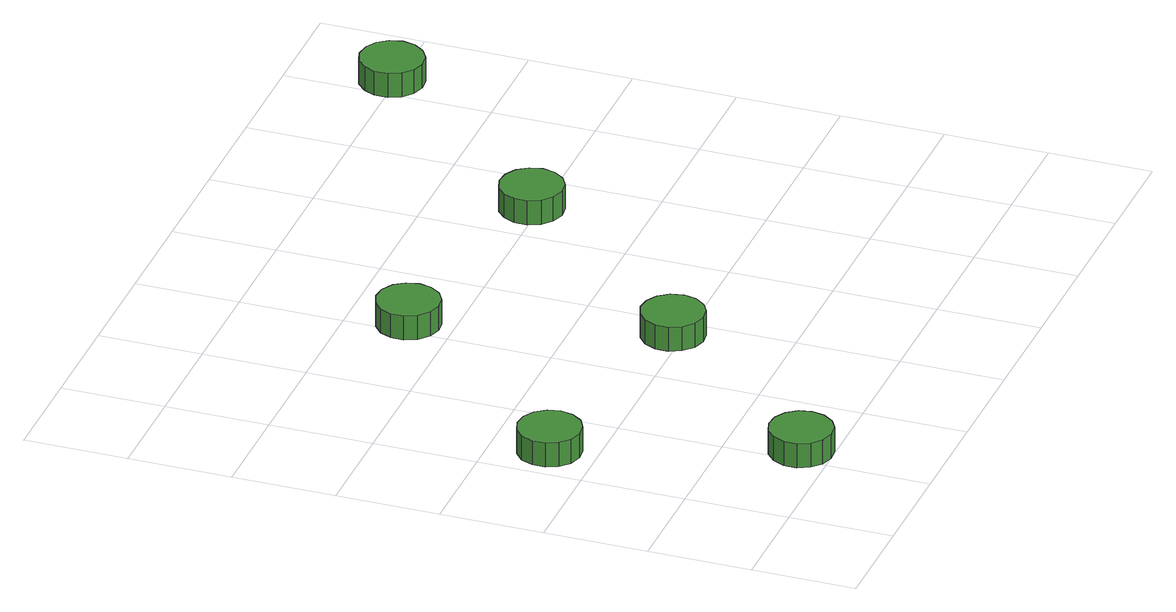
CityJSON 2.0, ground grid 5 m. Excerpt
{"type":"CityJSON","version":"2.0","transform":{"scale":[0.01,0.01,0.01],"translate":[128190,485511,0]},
"CityObjects":{
"tree1":{"type":"SolitaryVegetationObject","attributes":{"function":"something"},"geometry":[{"type":"MultiSurface","lod":"1","boundaries":[[[0,1,2,3,4,5,6,7,8,9,10,11,12,13,14]],[[15,16,17,18,19,20,21,22,23,24,25,26,27,28,29]],[[0,29,28,1]],[[1,28,27,2]],[[2,27,26,3]],[[3,26,25,4]],[[4,25,24,5]],[[5,24,23,6]],[[6,23,22,7]],[[7,22,21,8]],[[8,21,20,9]],[[9,20,19,10]],[[10,19,18,11]],[[11,18,17,12]],[[12,17,16,13]],[[13,16,15,14]],[[14,15,29,0]]]}]},
"tree2":{"type":"SolitaryVegetationObject","attributes":{"function":"something"},"geometry":[{"type":"MultiSurface","lod":"1","boundaries":[[[30,31,32,33,34,35,36,37,38,39,40,41,42,43,44]],[[45,46,47,48,49,50,51,52,53,54,55,56,57,58,59]],[[30,59,58,31]],[[31,58,57,32]],[[32,57,56,33]],[[33,56,55,34]],[[34,55,54,35]],[[35,54,53,36]],[[36,53,52,37]],[[37,52,51,38]],[[38,51,50,39]],[[39,50,49,40]],[[40,49,48,41]],[[41,48,47,42]],[[42,47,46,43]],[[43,46,45,44]],[[44,45,59,30]]]}]},
"tree3":{"type":"SolitaryVegetationObject","attributes":{"function":"something"},"geometry":[{"type":"MultiSurface","lod":"1","boundaries":[[[60,61,62,63,64,65,66,67,68,69,70,71,72,73,74]],[[75,76,77,78,79,80,81,82,83,84,85,86,87,88,89]],[[60,89,88,61]],[[61,88,87,62]],[[62,87,86,63]],[[63,86,85,64]],[[64,85,84,65]],[[65,84,83,66]],[[66,83,82,67]],[[67,82,81,68]],[[68,81,80,69]],[[69,80,79,70]],[[70,79,78,71]],[[71,78,77,72]],[[72,77,76,73]],[[73,76,75,74]],[[74,75,89,60]]]}]},
"tree4":{"type":"SolitaryVegetationObject","attributes":{"function":"something"},"geometry":[{"type":"MultiSurface","lod":"1","boundaries":[[[90,91,92,93,94,95,96,97,98,99,100,101,102,103,104]],[[105,106,107,108,109,110,111,112,113,114,115,116,117,118,119]],[[90,119,118,91]],[[91,118,117,92]],[[92,117,116,93]],[[93,116,115,94]],[[94,115,114,95]],[[95,114,113,96]],[[96,113,112,97]],[[97,112,111,98]],[[98,111,110,99]],[[99,110,109,100]],[[100,109,108,101]],[[101,108,107,102]],[[102,107,106,103]],[[103,106,105,104]],[[104,105,119,90]]]}]},
"tree5":{"type":"SolitaryVegetationObject","attributes":{"function":"something"},"geometry":[{"type":"MultiSurface","lod":"1","boundaries":[[[120,121,122,123,124,125,126,127,128,129,130,131,132,133,134]],[[135,136,137,138,139,140,141,142,143,144,145,146,147,148,149]],[[120,149,148,121]],[[121,148,147,122]],[[122,147,146,123]],[[123,146,145,124]],[[124,145,144,125]],[[125,144,143,126]],[[126,143,142,127]],[[127,142,141,128]],[[128,141,140,129]],[[129,140,139,130]],[[130,139,138,131]],[[131,138,137,132]],[[132,137,136,133]],[[133,136,135,134]],[[134,135,149,120]]]}]},
"tree6":{"type":"SolitaryVegetationObject","attributes":{"function":"something"},"geometry":[{"type":"MultiSurface","lod":"1","boundaries":[[[150,151,152,153,154,155,156,157,158,159,160,161,162,163,164]],[[165,166,167,168,169,170,171,172,173,174,175,176,177,178,179]],[[150,179,178,151]],[[151,178,177,152]],[[152,177,176,153]],[[153,176,175,154]],[[154,175,174,155]],[[155,174,173,156]],[[156,173,172,157]],[[157,172,171,158]],[[158,171,170,159]],[[159,170,169,160]],[[160,169,168,161]],[[161,168,167,162]],[[162,167,166,163]],[[163,166,165,164]],[[164,165,179,150]]]}]}
},
"vertices":[
[351,1222,175],[338,1283,175],[301,1334,175],[247,1366,175],[184,1372,175],[124,1353,175],[77,1311,175],[52,1253,175],[52,1190,175],[77,1133,175],[124,1090,175],[184,1071,175],[247,1078,175],[301,1109,175],[338,1160,175],[338,1160,50],[301,1109,50],[247,1078,50],[184,1071,50],[124,1090,50],[77,1133,50],[52,1190,50],[52,1253,50],[77,1311,50],[124,1353,50],[184,1372,50],[247,1366,50],[301,1334,50],[338,1283,50],[351,1222,50],
[740,151,167],[727,213,167],[690,264,167],[636,295,167],[573,302,167],[513,282,167],[467,240,167],[441,183,167],[441,120,167],[467,62,167],[513,20,167],[573,1,167],[636,7,167],[690,39,167],[727,90,167],[727,90,42],[690,39,42],[636,7,42],[573,1,42],[513,20,42],[467,62,42],[441,120,42],[441,183,42],[467,240,42],[513,282,42],[573,302,42],[636,295,42],[690,264,42],[727,213,42],[740,151,42],
[1529,1048,173],[1516,1110,173],[1479,1161,173],[1424,1192,173],[1362,1199,173],[1302,1179,173],[1255,1137,173],[1229,1080,173],[1229,1017,173],[1255,959,173],[1302,917,173],[1362,898,173],[1424,904,173],[1479,936,173],[1516,987,173],[1516,987,48],[1479,936,48],[1424,904,48],[1362,898,48],[1302,917,48],[1255,959,48],[1229,1017,48],[1229,1080,48],[1255,1137,48],[1302,1179,48],[1362,1199,48],[1424,1192,48],[1479,1161,48],[1516,1110,48],[1529,1048,48],
[1215,2207,178],[1202,2269,178],[1165,2320,178],[1110,2351,178],[1048,2358,178],[988,2338,178],[941,2296,178],[915,2239,178],[915,2176,178],[941,2118,178],[988,2076,178],[1048,2057,178],[1110,2063,178],[1165,2095,178],[1202,2146,178],[1202,2146,53],[1165,2095,53],[1110,2063,53],[1048,2057,53],[988,2076,53],[941,2118,53],[915,2176,53],[915,2239,53],[941,2296,53],[988,2338,53],[1048,2358,53],[1110,2351,53],[1165,2320,53],[1202,2269,53],[1215,2207,53],
[2393,2034,172],[2379,2095,172],[2342,2146,172],[2288,2178,172],[2225,2185,172],[2165,2165,172],[2119,2123,172],[2093,2065,172],[2093,2002,172],[2119,1945,172],[2165,1903,172],[2225,1883,172],[2288,1890,172],[2342,1921,172],[2379,1972,172],[2379,1972,47],[2342,1921,47],[2288,1890,47],[2225,1883,47],[2165,1903,47],[2119,1945,47],[2093,2002,47],[2093,2065,47],[2119,2123,47],[2165,2165,47],[2225,2185,47],[2288,2178,47],[2342,2146,47],[2379,2095,47],[2393,2034,47],
[3243,3008,186],[3229,3070,186],[3192,3121,186],[3138,3152,186],[3075,3159,186],[3015,3140,186],[2969,3097,186],[2943,3040,186],[2943,2977,186],[2969,2919,186],[3015,2877,186],[3075,2858,186],[3138,2864,186],[3192,2896,186],[3229,2947,186],[3229,2947,61],[3192,2896,61],[3138,2864,61],[3075,2858,61],[3015,2877,61],[2969,2919,61],[2943,2977,61],[2943,3040,61],[2969,3097,61],[3015,3140,61],[3075,3159,61],[3138,3152,61],[3192,3121,61],[3229,3070,61],[3243,3008,61]
]}
